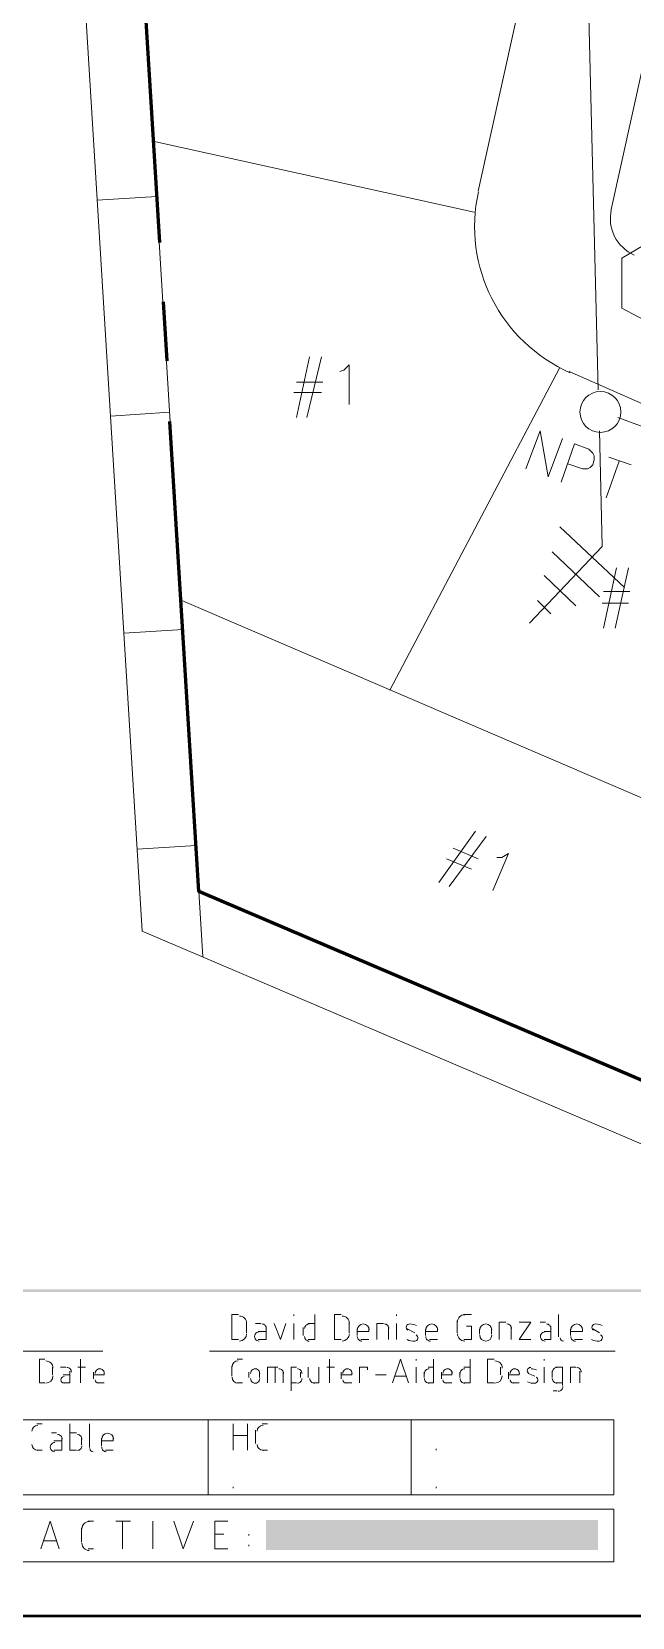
# Model space of a CAD drawing. Header units: millimetres. Extents: x 3.6 to 37.8, y 0.6 to 28.7.
# Drawn here: x 23.91 to 25.81, y 0.59 to 5.62 of the extents above; entities that cross this region are included whole.
import ezdxf

# ---------------------------------------------------------------- set-up
doc = ezdxf.new("R2010")
doc.units = ezdxf.units.MM
for name, color, linetype in [('PDF_0', 7, 'Continuous'), ('PDF_S45$BOUNDARY-NODE', 3, 'Continuous'), ('PDF_S45$Passives-TapOffs', 7, 'Continuous'), ('PDF_S45$POLE', 7, 'Continuous'), ('PDF_S45$strand', 7, 'Continuous')]:
    doc.layers.add(name, color=color, linetype=linetype)
for name, color, linetype, true_color in [('PDF_S45$LOTS', 254, 'Continuous', 0xdcdcdc), ('PDF_S45$ROAD', 8, 'Continuous', 0x808080), ('PDF_S45$SDU', 157, 'Continuous', 0x396472), ('PDF_S45$Symbols-Ground', 12, 'Continuous', 0xb80000)]:
    doc.layers.add(name, color=color, linetype=linetype, true_color=true_color)

msp = doc.modelspace()

# ---------------------------------------------------------------- linework, layer by layer
at = {"layer": 'PDF_0', "lineweight": 0, "const_width": 0.00834}
msp.add_lwpolyline([(37.7648, 0.5988), (37.7648, 28.6993), (3.5681, 28.6993), (3.5681, 0.5988)], close=True, dxfattribs=at)
at = {"layer": 'PDF_0', "lineweight": 9}
for points in [[(14.7098, 27.5318), (24.7091, 25.2175), (24.413, 23.9499), (24.6757, 23.4537), (24.5131, 22.7573), (24.9176, 22.6614), (24.5465, 21.4814), (25.6223, 21.0644), (25.9684, 20.7808), (27.161, 20.318), (32.8945, 20.539), (35.1337, 19.509), (32.6443, 14.1091), (32.6568, 13.6713), (27.407, 1.7914), (26.3937, 2.2251), (25.8725, 2.0791), (24.2588, 2.7672), (24.0419, 6.2865), (22.7034, 6.5826), (22.9036, 8.4465), (13.9217, 10.277)], [(24.5632, 1.5537), (24.5423, 1.5537), (24.5423, 1.4745), (24.5632, 1.4745)], [(24.5882, 1.4954), (24.5882, 1.5287)], [(24.6174, 1.5245), (24.634, 1.5245)], [(24.6507, 1.512), (24.6507, 1.4745), (24.6257, 1.4745)], [(24.6757, 1.5245), (24.6966, 1.4745), (24.7133, 1.5245)], [(24.7383, 1.5496), (24.7383, 1.5537)], [(24.7383, 1.4745), (24.7383, 1.5245)], [(24.7675, 1.487), (24.7675, 1.512)], [(24.805, 1.5537), (24.805, 1.4745), (24.7842, 1.4745)], [(24.7842, 1.5245), (24.805, 1.5245)], [(24.8884, 1.5537), (24.8675, 1.5537), (24.8675, 1.4745), (24.8884, 1.4745)], [(24.9134, 1.4954), (24.9134, 1.5287)], [(24.9384, 1.487), (24.9384, 1.5079)], [(24.976, 1.5079), (24.976, 1.4995), (24.9384, 1.4995)], [(25.001, 1.4745), (25.001, 1.5245), (25.0218, 1.5245)], [(25.0385, 1.512), (25.0385, 1.4745)], [(25.0635, 1.5496), (25.0635, 1.5537)], [(25.0635, 1.4745), (25.0635, 1.5245)], [(25.0969, 1.5079), (25.1219, 1.4954)], [(25.1553, 1.487), (25.1553, 1.5079)], [(25.1928, 1.5079), (25.1928, 1.4995), (25.1553, 1.4995)], [(25.2553, 1.4954), (25.2553, 1.5329)], [(25.2762, 1.5537), (25.3012, 1.5537)], [(25.2845, 1.5162), (25.3012, 1.5162), (25.3012, 1.4745), (25.2762, 1.4745)], [(25.3262, 1.4912), (25.3262, 1.5079)], [(25.3638, 1.5079), (25.3638, 1.4912)], [(25.3888, 1.4745), (25.3888, 1.5287), (25.4096, 1.5287)], [(25.4263, 1.512), (25.4263, 1.4745)], [(25.4513, 1.5287), (25.4889, 1.5287), (25.4513, 1.4745), (25.4889, 1.4745)], [(25.518, 1.5287), (25.5347, 1.5287)], [(25.5514, 1.512), (25.5514, 1.4745), (25.5306, 1.4745)], [(25.5764, 1.4828), (25.5764, 1.5537)], [(25.6139, 1.487), (25.6139, 1.5079)], [(25.6515, 1.5079), (25.6515, 1.4995), (25.6139, 1.4995)], [(25.6848, 1.5079), (25.7057, 1.4954)], [(24.6257, 1.4995), (24.6507, 1.4995)], [(24.976, 1.4745), (24.9509, 1.4745)], [(25.1928, 1.4745), (25.1678, 1.4745)], [(25.5306, 1.4995), (25.5514, 1.4995)], [(25.6515, 1.4745), (25.6265, 1.4745)], [(23.9502, 1.412), (23.9335, 1.412), (23.9335, 1.3369), (23.9502, 1.3369)], [(24.0628, 1.3369), (24.0628, 1.412)], [(24.559, 1.412), (24.5757, 1.412)], [(24.8509, 1.3369), (24.8509, 1.412)], [(25.051, 1.3369), (25.076, 1.412), (25.1011, 1.3369)], [(25.1261, 1.4078), (25.1261, 1.412)], [(25.1803, 1.412), (25.1803, 1.3369), (25.1636, 1.3369)], [(25.297, 1.412), (25.297, 1.3369), (25.2762, 1.3369)], [(25.3721, 1.412), (25.3512, 1.412), (25.3512, 1.3369), (25.3721, 1.3369)], [(25.5306, 1.4078), (25.5306, 1.412)], [(23.9752, 1.3619), (23.9752, 1.3869)], [(24.0002, 1.3869), (24.0169, 1.3869)], [(24.0294, 1.3744), (24.0294, 1.3369), (24.0086, 1.3369)], [(24.0086, 1.3619), (24.0294, 1.3619)], [(24.0544, 1.3869), (24.0795, 1.3869)], [(24.1045, 1.3494), (24.1045, 1.3703)], [(24.1378, 1.3703), (24.1378, 1.3619), (24.1045, 1.3619)], [(24.5423, 1.3578), (24.5423, 1.3911)], [(24.5965, 1.3536), (24.5965, 1.3703)], [(24.6299, 1.3703), (24.6299, 1.3536)], [(24.6549, 1.3369), (24.6549, 1.3869), (24.6882, 1.3869)], [(24.6799, 1.3369), (24.6799, 1.3869)], [(24.7049, 1.3703), (24.7049, 1.3369)], [(24.7299, 1.3119), (24.7299, 1.3869), (24.7466, 1.3869)], [(24.7591, 1.3703), (24.7591, 1.3536)], [(24.7842, 1.3869), (24.7842, 1.3536)], [(24.8008, 1.3369), (24.8175, 1.3369), (24.8175, 1.3869)], [(24.8425, 1.3869), (24.8675, 1.3869)], [(24.8884, 1.3494), (24.8884, 1.3703)], [(24.9218, 1.3703), (24.9218, 1.3619), (24.8884, 1.3619)], [(24.9468, 1.3369), (24.9468, 1.3869), (24.9718, 1.3869), (24.9718, 1.3786)], [(24.9968, 1.3619), (25.0302, 1.3619)], [(25.0927, 1.3578), (25.0594, 1.3578)], [(25.1261, 1.3369), (25.1261, 1.3869)], [(25.1511, 1.3536), (25.1511, 1.3703)], [(25.1636, 1.3869), (25.1803, 1.3869)], [(25.2053, 1.3494), (25.2053, 1.3703)], [(25.2387, 1.3703), (25.2387, 1.3619), (25.2053, 1.3619)], [(25.2637, 1.3536), (25.2637, 1.3703)], [(25.2762, 1.3869), (25.297, 1.3869)], [(25.3929, 1.3619), (25.3929, 1.3869)], [(25.418, 1.3494), (25.418, 1.3703)], [(25.4513, 1.3703), (25.4513, 1.3619), (25.418, 1.3619)], [(25.4805, 1.3661), (25.5014, 1.3578)], [(25.5306, 1.3369), (25.5306, 1.3869)], [(25.5556, 1.3744), (25.5556, 1.3536)], [(25.5889, 1.3286), (25.5889, 1.3869), (25.5681, 1.3869)], [(25.6139, 1.3369), (25.6139, 1.3869), (25.6306, 1.3869)], [(25.6431, 1.3744), (25.6431, 1.3369)], [(24.1378, 1.3369), (24.117, 1.3369)], [(24.5757, 1.3369), (24.559, 1.3369)], [(24.7466, 1.3369), (24.7299, 1.3369)], [(24.9218, 1.3369), (24.9009, 1.3369)], [(25.2387, 1.3369), (25.2178, 1.3369)], [(25.4513, 1.3369), (25.4305, 1.3369)], [(25.5597, 1.3119), (25.5723, 1.3119)], [(25.5681, 1.3369), (25.5889, 1.3369)], [(23.9252, 1.2076), (23.9418, 1.2076)], [(24.0294, 1.2076), (24.0294, 1.1242), (24.0503, 1.1242)], [(24.092, 1.1326), (24.092, 1.2076)], [(24.5465, 1.1242), (24.5465, 1.2076)], [(24.5923, 1.2076), (24.5923, 1.1242)], [(24.6382, 1.2076), (24.6549, 1.2076)], [(23.971, 1.1785), (23.9877, 1.1785)], [(24.0044, 1.1618), (24.0044, 1.1242), (23.9794, 1.1242)], [(24.0503, 1.1785), (24.0294, 1.1785)], [(24.0669, 1.1409), (24.0669, 1.1618)], [(24.1295, 1.1368), (24.1295, 1.1618)], [(24.167, 1.1618), (24.167, 1.1534), (24.1295, 1.1534)], [(24.5465, 1.1701), (24.5923, 1.1701)], [(24.6174, 1.1451), (24.6174, 1.1868)], [(23.9418, 1.1242), (23.9252, 1.1242)], [(23.9794, 1.1534), (24.0044, 1.1534)], [(24.167, 1.1242), (24.142, 1.1242)], [(24.6549, 1.1242), (24.6382, 1.1242)], [(25.1886, 1.1242), (25.1886, 1.1284)], [(24.5465, 1.0033), (24.5465, 1.0075)], [(25.1886, 1.0033), (25.1886, 1.0075)], [(23.9377, 0.8115), (23.9669, 0.8991), (23.9961, 0.8115)], [(24.0669, 0.8324), (24.0669, 0.8782)], [(24.0878, 0.8991), (24.1045, 0.8991)], [(24.1754, 0.8991), (24.2212, 0.8991)], [(24.1962, 0.8115), (24.1962, 0.8991)], [(24.2921, 0.8115), (24.2921, 0.8991)], [(24.3588, 0.8991), (24.388, 0.8115), (24.4214, 0.8991)], [(24.5298, 0.8115), (24.4881, 0.8115), (24.4881, 0.8991), (24.5298, 0.8991)], [(24.5173, 0.8574), (24.4881, 0.8574)], [(24.5965, 0.8532), (24.5965, 0.8574)], [(23.9877, 0.8365), (23.946, 0.8365)], [(24.1045, 0.8115), (24.0878, 0.8115)], [(24.5965, 0.8198), (24.5965, 0.824)]]:
    msp.add_lwpolyline(points, dxfattribs=at)
for points in [[(25.1264, 1.5188, 0.094476), (25.1058, 1.5234, 0.787413), (25.0989, 1.504)], [(25.7144, 1.5188, 0.094476), (25.6938, 1.5234, 0.787413), (25.6868, 1.504)], [(25.0971, 1.4738, 0.141729), (25.1209, 1.4692, 0.787414), (25.1254, 1.489)], [(25.6809, 1.4738, 0.141729), (25.7047, 1.4692, 0.787414), (25.7092, 1.489)], [(25.4784, 1.3399, 0.141729), (25.5003, 1.3358, 0.787414), (25.5049, 1.3555)]]:
    msp.add_lwpolyline(points, format="xyb", dxfattribs=at)
at = {"layer": 'PDF_0', "color": 8, "lineweight": 0, "true_color": 0x808080}
for points in [[(22.5408, 1.437), (24.1337, 1.437)], [(24.4714, 1.437), (25.7557, 1.437)]]:
    msp.add_lwpolyline(points, dxfattribs=at)
at = {"layer": 'PDF_0', "color": 254, "lineweight": 0, "true_color": 0xdcdcdc}
for points in [[(22.5408, 0.9825), (25.7516, 0.9825), (25.7516, 1.2201), (22.5408, 1.2201)], [(22.5408, 0.9366), (25.7516, 0.9366), (25.7516, 0.7698), (22.5408, 0.7698)]]:
    msp.add_lwpolyline(points, close=True, dxfattribs=at)
for points in [[(24.4672, 0.9825), (24.4672, 1.2201)], [(25.1094, 0.9825), (25.1094, 1.2201)]]:
    msp.add_lwpolyline(points, dxfattribs=at)
at = {"layer": 'PDF_0', "lineweight": 9}
for centre, radius, start, end in [((24.5662, 1.5255), 0.0229, 0, 90.0001), ((24.6371, 1.5088), 0.0146, 359.9999, 90.0001), ((24.7872, 1.5088), 0.0146, 89.9999, 180.0001), ((24.8914, 1.5255), 0.0229, 0, 90.0001), ((24.9581, 1.5047), 0.0188, 0, 180), ((25.0249, 1.5088), 0.0146, 359.9999, 90.0001), ((25.175, 1.5047), 0.0188, 0, 180), ((25.2792, 1.5297), 0.0229, 89.9999, 180.0001), ((25.346, 1.5047), 0.0188, 0, 180), ((25.4127, 1.5088), 0.0146, 359.9999, 90.0001), ((25.5378, 1.5088), 0.0146, 359.9999, 90.0001), ((25.6337, 1.5047), 0.0188, 0, 180), ((24.5662, 1.4922), 0.0229, 269.9999, 359.9999), ((24.6287, 1.4838), 0.0146, 89.9999, 270.0001), ((24.7872, 1.4838), 0.0146, 179.9999, 270.0001), ((24.8914, 1.4922), 0.0229, 269.9999, 359.9999), ((24.954, 1.4838), 0.0146, 179.9999, 270.0001), ((25.1708, 1.4838), 0.0146, 179.9999, 270.0001), ((25.2792, 1.4922), 0.0229, 179.9999, 270.0001), ((25.346, 1.488), 0.0188, 180, 360), ((25.5336, 1.4838), 0.0146, 89.9999, 270.0001), ((25.592, 1.4797), 0.0104, 180.0001, 269.9999), ((25.6295, 1.4838), 0.0146, 179.9999, 270.0001), ((23.9532, 1.3837), 0.0229, 0, 90.0001), ((24.562, 1.3879), 0.0188, 90, 180), ((25.3751, 1.3837), 0.0229, 0, 90.0001), ((23.9532, 1.3587), 0.0229, 269.9999, 359.9999), ((24.0116, 1.3462), 0.0104, 90.0001, 269.9999), ((24.0199, 1.3712), 0.0146, 359.9999, 90.0001), ((24.1241, 1.3671), 0.0146, 359.9999, 180.0001), ((24.6162, 1.3671), 0.0146, 359.9999, 180.0001), ((24.6913, 1.3671), 0.0146, 359.9999, 90.0001), ((24.7496, 1.3671), 0.0146, 359.9999, 90.0001), ((24.9081, 1.3671), 0.0146, 359.9999, 180.0001), ((25.1666, 1.3671), 0.0146, 89.9999, 180.0001), ((25.225, 1.3671), 0.0146, 359.9999, 180.0001), ((25.2792, 1.3671), 0.0146, 89.9999, 180.0001), ((25.3751, 1.3587), 0.0229, 269.9999, 359.9999), ((25.4377, 1.3671), 0.0146, 359.9999, 180.0001), ((25.4877, 1.3754), 0.0104, 87.0391, 239.9085), ((25.4877, 1.3337), 0.048, 66.6761, 88.2642), ((25.5711, 1.3712), 0.0146, 89.9999, 180.0001), ((25.6337, 1.3712), 0.0146, 359.9999, 90.0001), ((24.12, 1.3462), 0.0104, 180.0001, 269.9999), ((24.562, 1.3546), 0.0188, 180, 270), ((24.6162, 1.3504), 0.0146, 179.9999, 0.0001), ((24.7496, 1.3504), 0.0146, 269.9999, 0.0001), ((24.8039, 1.3504), 0.0146, 179.9999, 270.0001), ((24.9039, 1.3462), 0.0104, 180.0001, 269.9999), ((25.1666, 1.3504), 0.0146, 179.9999, 270.0001), ((25.2209, 1.3462), 0.0104, 180.0001, 269.9999), ((25.2792, 1.3504), 0.0146, 179.9999, 270.0001), ((25.4335, 1.3462), 0.0104, 180.0001, 269.9999), ((25.5711, 1.3504), 0.0146, 179.9999, 270.0001), ((25.5753, 1.3254), 0.0146, 269.9999, 0.0001), ((23.9282, 1.1836), 0.0188, 90, 180), ((23.9907, 1.1586), 0.0146, 359.9999, 90.0001), ((24.0533, 1.1586), 0.0146, 359.9999, 90.0001), ((24.1492, 1.1586), 0.0188, 0, 180), ((24.6412, 1.1836), 0.0188, 90, 180), ((23.9282, 1.1419), 0.0188, 180, 270), ((23.9824, 1.1335), 0.0146, 89.9999, 270.0001), ((24.0533, 1.1377), 0.0146, 269.9999, 0.0001), ((24.1033, 1.1294), 0.0104, 180.0001, 269.9999), ((24.145, 1.1335), 0.0146, 179.9999, 270.0001), ((24.6412, 1.1419), 0.0188, 180, 270), ((24.0908, 0.875), 0.0229, 89.9999, 180.0001), ((24.0908, 0.8291), 0.0229, 179.9999, 270.0001)]:
    msp.add_arc(centre, radius, start, end, dxfattribs=at)
at = {"layer": 'PDF_0', "transparency": 33554559}
for points in [[(3.5681, 1.633), (3.5681, 1.6246), (37.7648, 1.633)], [(3.5681, 1.6246), (37.7648, 1.633), (37.7648, 1.6246)]]:
    msp.add_solid(points, dxfattribs=at)
at = {"layer": 'PDF_0', "color": 61, "true_color": 0xdfff7f, "transparency": 33554559}
for points in [[(24.6507, 0.9032), (24.6507, 0.8073), (25.7015, 0.9032)], [(24.6507, 0.8073), (25.7015, 0.9032), (25.7015, 0.8073)]]:
    msp.add_solid(points, dxfattribs=at)
at = {"layer": 'PDF_S45$BOUNDARY-NODE', "lineweight": 60}
for points in [[(21.319, 8.9594), (23.1079, 8.5924), (22.9077, 6.7285), (24.2212, 6.4366), (24.313, 4.948)], [(24.338, 4.5727), (24.3255, 4.7603)], [(27.3111, 2.0333), (26.4104, 2.4211), (25.885, 2.2751), (24.4381, 2.8923), (24.3463, 4.3809)]]:
    msp.add_lwpolyline(points, dxfattribs=at)
at = {"layer": 'PDF_S45$LOTS', "lineweight": 0}
for points in [[(24.2212, 6.4366), (24.4504, 2.6854)], [(25.3096, 5.0439), (24.2921, 5.2691)], [(24.1161, 5.0821), (24.3046, 5.0939)], [(25.5806, 4.5518), (25.0427, 3.5302)], [(24.1583, 4.3983), (24.3463, 4.4101)], [(26.2102, 3.0299), (24.3838, 3.8138)], [(24.2006, 3.7109), (24.388, 3.722)], [(24.2427, 3.0271), (24.4297, 3.0382)], [(25.885, 2.2751), (24.4381, 2.8923)]]:
    msp.add_lwpolyline(points, dxfattribs=at)
at = {"layer": 'PDF_S45$Passives-TapOffs', "lineweight": 9}
msp.add_lwpolyline([(26.0518, 4.7478), (25.9183, 4.6644), (25.7766, 4.7395), (25.7766, 4.8979), (25.91, 4.9772), (26.0476, 4.9021)], close=True, dxfattribs=at)
at = {"layer": 'PDF_S45$POLE', "lineweight": 0}
for points in [[(25.4722, 4.2308), (25.518, 4.3517), (25.5431, 4.2057), (25.5889, 4.3267)], [(25.5848, 4.1891), (25.6265, 4.31), (25.6723, 4.2933), (25.6848, 4.2808), (25.689, 4.2725), (25.689, 4.26), (25.6848, 4.2433), (25.6765, 4.2349), (25.6682, 4.2308), (25.6515, 4.2308), (25.6056, 4.2474)], [(25.8058, 4.2433), (25.7349, 4.2683)], [(25.7265, 4.139), (25.7682, 4.2558)]]:
    msp.add_lwpolyline(points, dxfattribs=at)
msp.add_circle((25.7087, 4.4112), 0.0646, dxfattribs=at)
at = {"layer": 'PDF_S45$ROAD', "lineweight": 0}
for points in [[(25.3221, 5.1106), (27.4528, 14.7346)], [(26.6022, 4.1015), (25.6098, 4.5393)]]:
    msp.add_lwpolyline(points, dxfattribs=at)
msp.add_lwpolyline([(25.8159, 4.9078, -0.35759), (25.7432, 5.0522), (27.8657, 14.6428)], format="xyb", dxfattribs=at)
msp.add_arc((25.8172, 4.9991), 0.5066, 167.525, 246.2311, dxfattribs=at)
at = {"layer": 'PDF_S45$SDU', "lineweight": 0}
for points in [[(24.7466, 4.3934), (24.7883, 4.5852)], [(24.78, 4.3934), (24.8259, 4.5852)], [(24.8842, 4.5393), (24.8967, 4.5435), (24.9134, 4.5602), (24.9134, 4.4351)], [(24.8259, 4.4726), (24.7383, 4.4726)], [(24.83, 4.506), (24.7466, 4.506)], [(25.7182, 3.7262), (25.7599, 3.918)], [(25.7557, 3.7262), (25.7974, 3.918)], [(25.8016, 3.843), (25.7182, 3.843)], [(25.7974, 3.8054), (25.714, 3.8054)], [(25.197, 2.9214), (25.3137, 3.0841)], [(25.2303, 2.9089), (25.3471, 3.0674)], [(25.3221, 2.9965), (25.2428, 3.0299)], [(25.3804, 3.0007), (25.3971, 3.0007), (25.418, 3.0132), (25.3679, 2.8964)], [(25.3012, 2.9631), (25.222, 2.9965)]]:
    msp.add_lwpolyline(points, dxfattribs=at)
at = {"layer": 'PDF_S45$strand', "color": 254, "lineweight": 0, "true_color": 0xdcdcdc}
for points in [[(25.6431, 6.8036), (25.7015, 4.481)], [(25.7641, 4.3934), (27.0692, 3.9139)]]:
    msp.add_lwpolyline(points, dxfattribs=at)
at = {"layer": 'PDF_S45$Symbols-Ground', "lineweight": 0}
for points in [[(25.4847, 3.7429), (25.714, 3.9847), (25.7057, 4.3517)], [(25.5806, 4.0473), (25.7849, 3.8555)], [(25.5556, 3.9681), (25.7057, 3.8263)], [(25.5306, 3.893), (25.6306, 3.7971)], [(25.5097, 3.8138), (25.5514, 3.7721)]]:
    msp.add_lwpolyline(points, dxfattribs=at)

doc.saveas('drawing.dxf')
